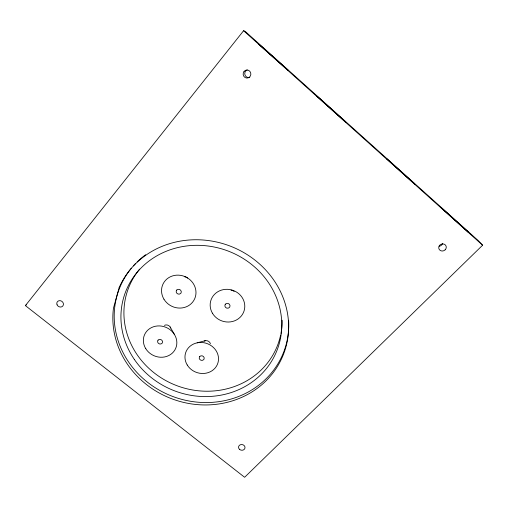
<?xml version="1.0" encoding="UTF-8"?>
<svg xmlns="http://www.w3.org/2000/svg" width="508" height="508" viewBox="0 0 508 508"><rect width="100%" height="100%" fill="white"/><g stroke="black" fill="none" stroke-linecap="round" stroke-linejoin="round"><path stroke-width="0.76" d="M25.4 305.619L243.599 30.709L245.231 31.439L478.13 240.506L482.6 245.212L244.627 477.291L25.4 305.619L26.575 304.578M197.174 342.824L205.232 340.716M243.599 30.709L482.6 245.212M170.212 327.038L174.409 334.435M280.651 334.95A79.832 73.8 20.3 0 1 170.885 383.159A79.832 73.8 20.3 0 1 139.598 269.126M282.169 320.199A79.832 73.8 20.3 0 1 280.956 333.439M288.627 320.275A88.068 81.236 20.2 0 1 176.416 397.764A88.068 81.236 20.2 0 1 131.35 268.23M133.356 265.881A88.068 81.236 20.2 0 1 135.477 263.589M137.141 261.918A88.068 81.236 20.2 0 1 145.618 254.743M249.784 77.305A3.924 3.753 89.7 0 1 244.983 74.93A3.924 3.753 89.7 0 1 247.256 69.92M442.608 243.376A3.708 3.416 -23.8 0 1 441.681 244.989L440.931 245.593A3.708 3.416 -23.8 0 1 439.109 246.183M231.038 290.182A4.369 4.102 17.1 0 1 234.112 291.503M184.493 276.739A4.381 4.089 26.6 0 1 187.579 278.066M164.414 325.355A4.267 3.893 24.2 0 1 170.656 328.016M204.222 341.065A4.248 3.886 18.1 0 1 210.426 343.713M119.158 287.579L113.468 308.178A88.703 81.744 20.2 0 0 228.13 402.095A88.703 81.744 20.2 0 0 264.871 269.126A88.703 81.744 20.2 0 0 119.158 287.579M176.708 290.074L176.359 290.608A2.623 2.432 26.2 0 0 180.746 293.376L181.096 292.849A2.623 2.432 26.2 0 0 176.708 290.074M158.096 340.112L157.759 340.62A2.553 2.311 24 0 0 162.052 343.281L162.382 342.773A2.553 2.311 24 0 0 158.096 340.112M225.444 304.146L225.082 304.673A2.61 2.438 17.1 0 0 229.432 307.429L229.794 306.902A2.61 2.438 17.1 0 0 225.444 304.146M199.758 356.514L199.415 357.016A2.54 2.305 18.1 0 0 203.664 359.658L204.006 359.162A2.54 2.305 18.1 0 0 199.758 356.514M445.186 249.777L444.417 250.393A3.804 3.499 -23.3 0 1 439.445 249.707A3.804 3.499 -23.3 0 1 440.042 244.926A3.804 3.499 -23.3 0 1 445.122 244.773L445.726 245.466A3.804 3.499 -23.3 0 1 445.186 249.777M288.239 70.409L258.769 44.177L288.239 70.409M345.154 121.488L316.909 96.139L345.478 121.996L345.154 121.488M413.969 183.261L386.747 158.82L414.826 184.239L413.969 183.261M467.252 231.083L440.804 207.34L468.509 232.423L467.252 231.083M57.08 304.832A3.461 3.067 35.4 0 0 62.827 305.994A3.461 3.067 35.4 0 0 60.439 300.711A3.461 3.067 35.4 0 0 57.08 304.832M244.062 71.425A4.026 3.854 89.2 0 0 246.31 77.991A4.026 3.854 89.2 0 0 250.635 72.682A4.026 3.854 89.2 0 0 244.062 71.425M239.674 449.478A3.258 2.845 11.4 0 0 244.97 448.05A3.258 2.845 11.4 0 0 240.678 444.652A3.258 2.845 11.4 0 0 239.674 449.478M134.512 359.664A81.166 74.86 20.2 0 0 273.52 357.873A81.166 74.86 20.2 0 0 196.037 245.32A81.166 74.86 20.2 0 0 134.512 359.664M212.401 313.169A17.412 16.262 17.1 0 0 242.392 314.509A17.412 16.262 17.1 0 0 227.628 289.319A17.412 16.262 17.1 0 0 212.401 313.169M163.951 299.187A17.462 16.224 26.2 0 0 193.789 300.482A17.462 16.224 26.2 0 0 178.537 275.146A17.462 16.224 26.2 0 0 163.951 299.187M145.777 348.704A17.005 15.405 24 0 0 174.784 350.12A17.005 15.405 24 0 0 159.747 325.926A17.005 15.405 24 0 0 145.777 348.704M187.23 364.992A16.929 15.367 18.1 0 0 216.3 366.459A16.929 15.367 18.1 0 0 201.695 342.475A16.929 15.367 18.1 0 0 187.23 364.992"/></g></svg>
